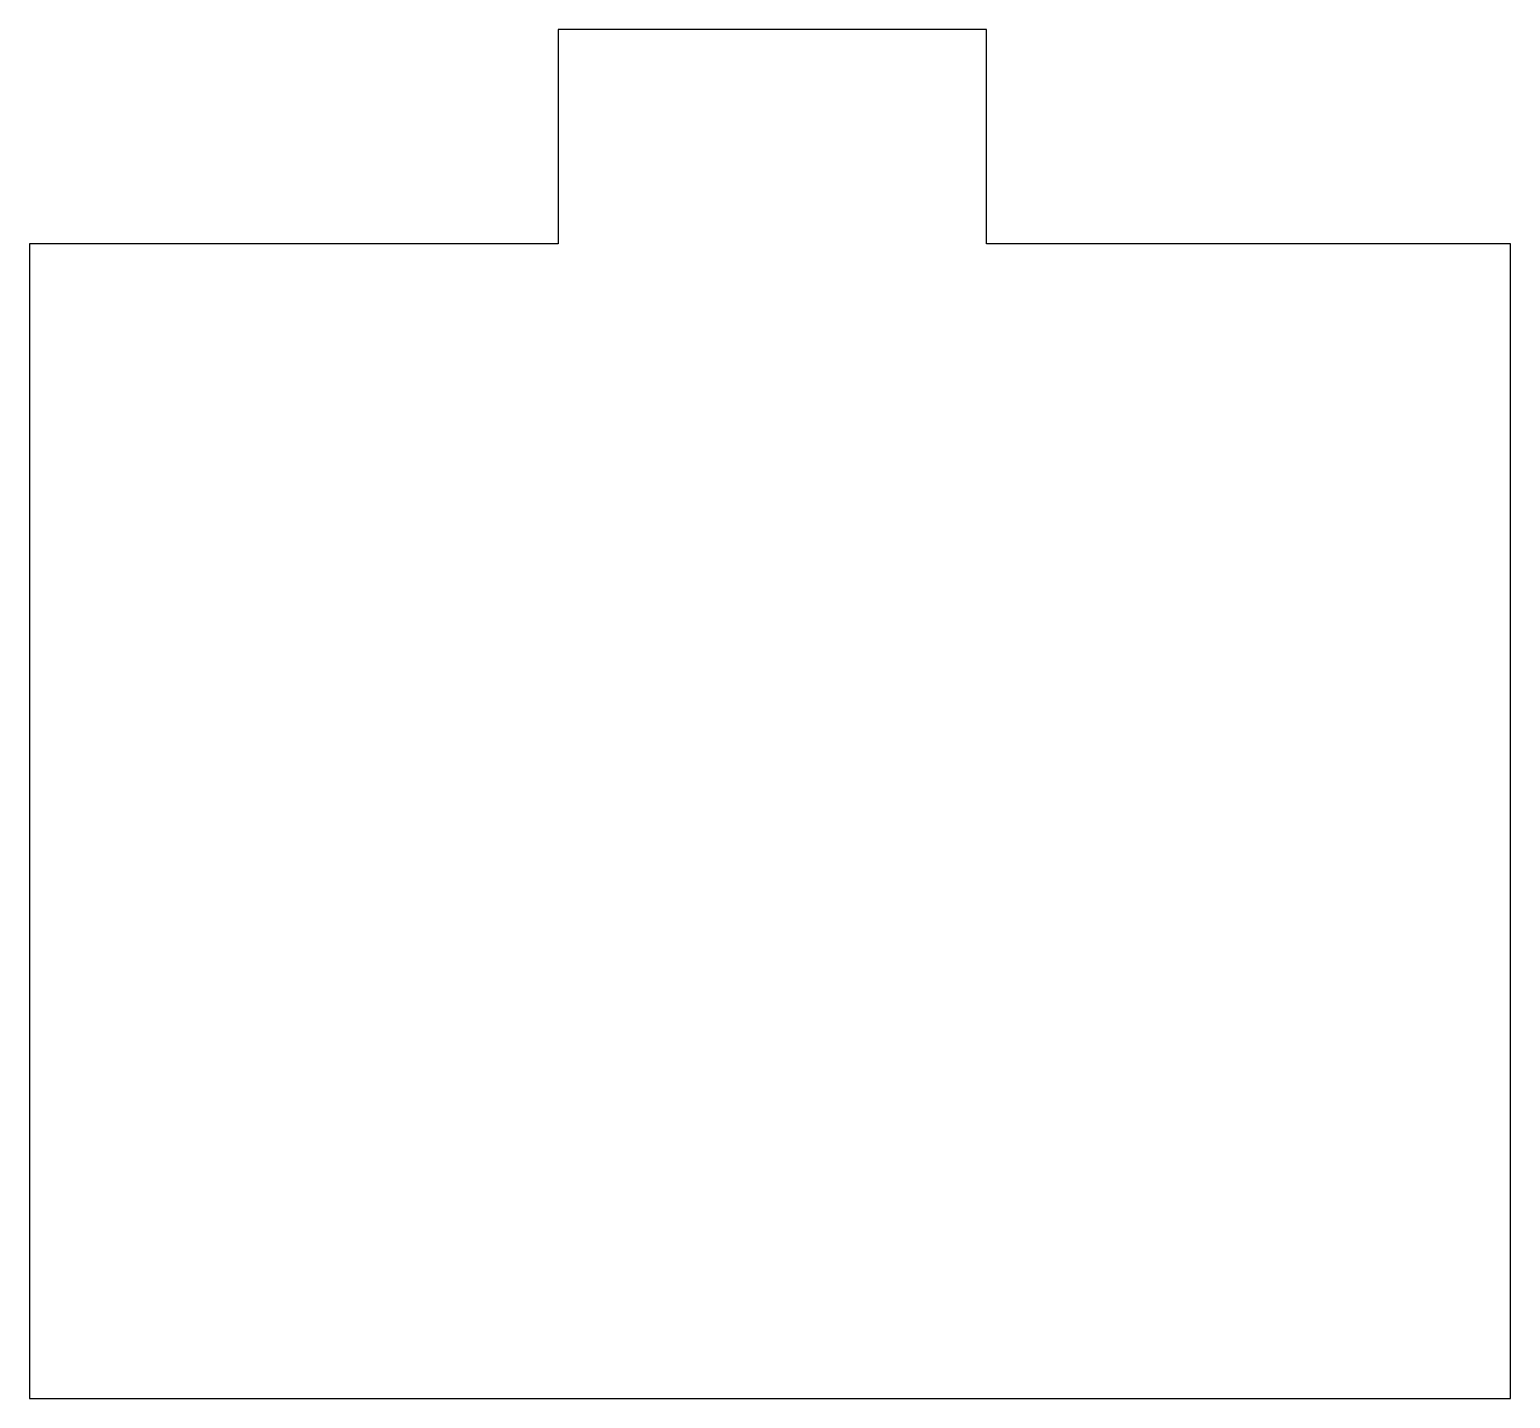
# Model space of a CAD drawing. Header units: millimetres. Extents: x -31.6 to -0.5, y -30.4 to -1.6.
import ezdxf

# ---------------------------------------------------------------- set-up
doc = ezdxf.new("R2010")
doc.units = ezdxf.units.MM
doc.layers.add('Sketch055', color=7, linetype='CONTINUOUS')

msp = doc.modelspace()

# ---------------------------------------------------------------- linework, layer by layer
at = {"layer": 'Sketch055'}
for p, q in [((-11.5, -1.6), (-20.5, -1.6)), ((-20.5, -1.6), (-20.5, -6.1)), ((-11.5, -6.1), (-11.5, -1.6)), ((-20.5, -6.1), (-31.6, -6.1)), ((-31.6, -6.1), (-31.6, -30.35)), ((-0.5, -6.1), (-11.5, -6.1)), ((-0.5, -30.35), (-0.5, -6.1)), ((-31.6, -30.35), (-0.5, -30.35))]:
    msp.add_line(p, q, dxfattribs=at)

doc.saveas('drawing.dxf')
